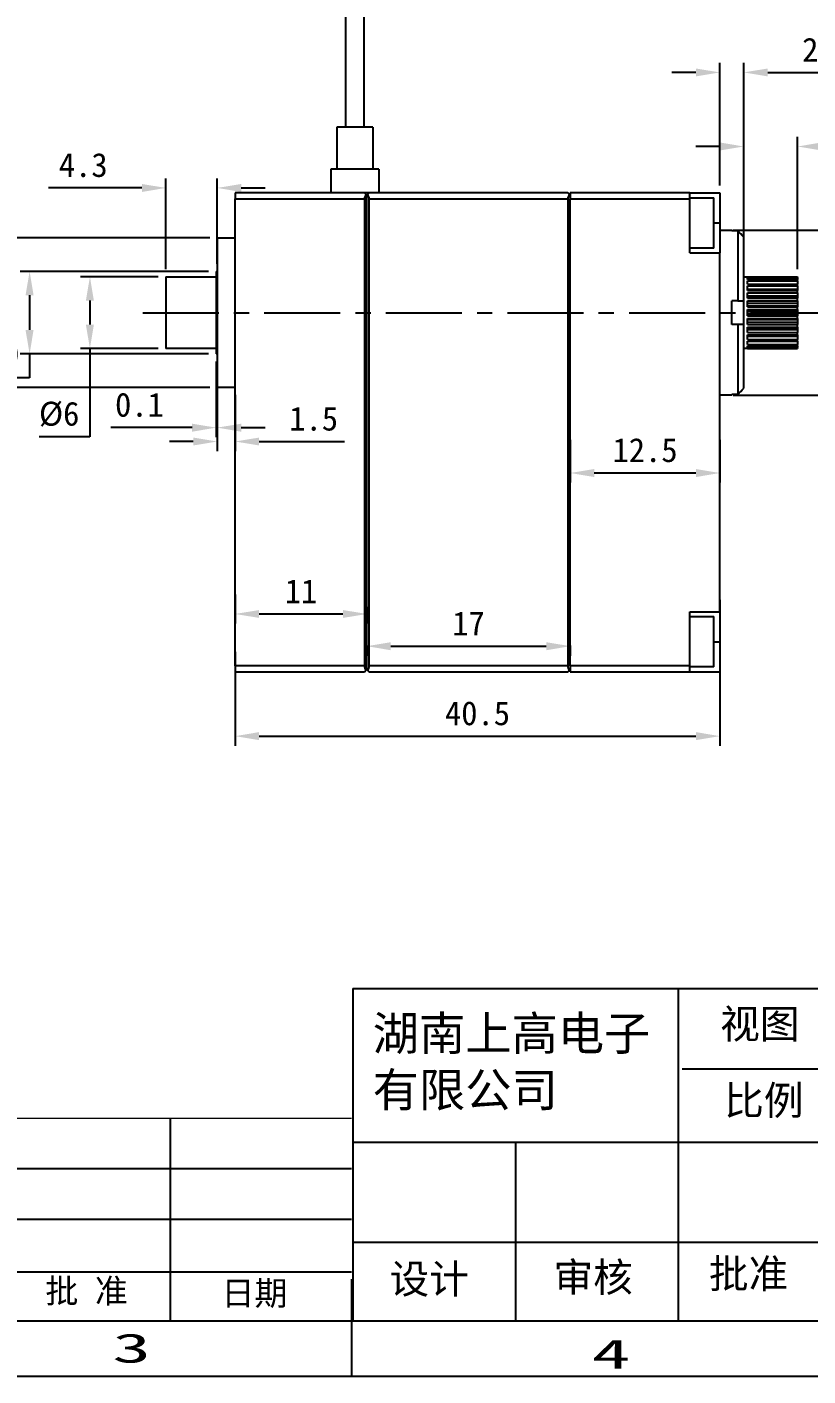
# Model space of a CAD drawing. Header units: millimetres. Extents: x 453 to 694, y 48 to 218.
# Drawn here: x 546.4 to 611.7, y 48.3 to 161 of the extents above; entities that cross this region are included whole.
import ezdxf
from ezdxf.enums import TextEntityAlignment as Align

# ---------------------------------------------------------------- set-up
doc = ezdxf.new("R2010")
doc.units = ezdxf.units.MM
doc.header["$PDSIZE"] = -1
doc.linetypes.add('CENTER', pattern=[10.16, 6.35, -1.27, 1.27, -1.27])
doc.layers.add('中心线', color=6, linetype='CENTER')
doc.layers.add('标注', color=5, linetype='Continuous')
doc.styles.add('style1', font='', dxfattribs={"height": 3.5})
doc.styles.get('style1').set_extended_font_data('FangSong_GB2312')
doc.dimstyles.new('副本 Standard', dxfattribs={"dimtxt": 2, "dimasz": 2, "dimexe": 0.8, "dimexo": 0.625, "dimgap": 0.9, "dimtad": 1, "dimtih": 1, "dimtoh": 1, "dimdsep": 46, "dimtxsty": 'Standard', "dimcen": 0.09, "dimclrd": 5, "dimclre": 5, "dimadec": 3, "dimazin": 2, "dimtfac": 1, "dimtdec": 4, "dimtofl": 0, "dimtmove": 0, "dimatfit": 3, "dimfxl": 0, "dimtolj": 1, "dimtzin": 0, "dimarcsym": 0})

# ---------------------------------------------------------------- blocks, each defined once
blk = doc.blocks.new('*D118')
at = {"layer": 'Defpoints', "color": 0}
for p in [(562.32, 147.57), (558.02, 140.15), (562.32, 140.6)]:
    blk.add_point(p, dxfattribs=at)
at = {"layer": '标注', "color": 5, "lineweight": -2}
for p, q in [((558.02, 140.77), (558.02, 148.37)), ((562.32, 141.22), (562.32, 148.37)), ((556.02, 147.57), (548.22, 147.57)), ((564.32, 147.57), (566.32, 147.57))]:
    blk.add_line(p, q, dxfattribs=at)
at = {"layer": '标注', "color": 5}
for points in [[(556.02, 147.9), (556.02, 147.23), (558.02, 147.57)], [(564.32, 147.9), (564.32, 147.23), (562.32, 147.57)]]:
    blk.add_solid(points, dxfattribs=at)
at = {"layer": '标注', "color": 0, "insert": (551.12, 149.47), "char_height": 2, "attachment_point": 5}
blk.add_mtext('\\A1;4.3', dxfattribs=at)
blk = doc.blocks.new('*D119')
at = {"layer": 'Defpoints', "color": 0}
for p in [(562.22, 133.7), (562.32, 133.7), (562.32, 127.54)]:
    blk.add_point(p, dxfattribs=at)
at = {"layer": '标注', "color": 5, "lineweight": -2}
for p, q in [((562.22, 133.07), (562.22, 126.74)), ((562.32, 133.07), (562.32, 126.74)), ((560.22, 127.54), (553.42, 127.54)), ((564.32, 127.54), (566.32, 127.54))]:
    blk.add_line(p, q, dxfattribs=at)
at = {"layer": '标注', "color": 5}
for points in [[(560.22, 127.87), (560.22, 127.2), (562.22, 127.54)], [(564.32, 127.87), (564.32, 127.2), (562.32, 127.54)]]:
    blk.add_solid(points, dxfattribs=at)
at = {"layer": '标注', "color": 0, "insert": (555.82, 129.44), "char_height": 2, "attachment_point": 5}
blk.add_mtext('\\A1;0.1', dxfattribs=at)
blk = doc.blocks.new('*D120')
at = {"layer": 'Defpoints', "color": 0}
for p in [(562.32, 130.9), (563.82, 130.9), (563.82, 126.38)]:
    blk.add_point(p, dxfattribs=at)
at = {"layer": '标注', "color": 5, "lineweight": -2}
for p, q in [((562.32, 130.27), (562.32, 125.58)), ((563.82, 130.27), (563.82, 125.58)), ((560.32, 126.38), (558.32, 126.38)), ((565.82, 126.38), (572.95, 126.38))]:
    blk.add_line(p, q, dxfattribs=at)
at = {"layer": '标注', "color": 5}
for points in [[(560.32, 126.71), (560.32, 126.05), (562.32, 126.38)], [(565.82, 126.71), (565.82, 126.05), (563.82, 126.38)]]:
    blk.add_solid(points, dxfattribs=at)
at = {"layer": '标注', "color": 0, "insert": (570.38, 128.28), "char_height": 2, "attachment_point": 5}
blk.add_mtext('\\A1;1.5', dxfattribs=at)
blk = doc.blocks.new('*D121')
at = {"layer": 'Defpoints', "color": 0}
for p in [(558.02, 140.15), (551.68, 134.15), (558.02, 134.15)]:
    blk.add_point(p, dxfattribs=at)
at = {"layer": '标注', "color": 5, "lineweight": -2}
for p, q in [((557.39, 140.15), (550.88, 140.15)), ((551.68, 138.15), (551.68, 136.15)), ((557.39, 134.15), (550.88, 134.15)), ((551.68, 134.15), (551.68, 126.76)), ((551.68, 126.76), (547.44, 126.76))]:
    blk.add_line(p, q, dxfattribs=at)
at = {"layer": '标注', "color": 5}
for points in [[(551.34, 138.15), (552.01, 138.15), (551.68, 140.15)], [(551.34, 136.15), (552.01, 136.15), (551.68, 134.15)]]:
    blk.add_solid(points, dxfattribs=at)
at = {"layer": '标注', "color": 0, "insert": (549.11, 128.66), "char_height": 2, "attachment_point": 5}
blk.add_mtext('\\A1;%%C6', dxfattribs=at)
blk = doc.blocks.new('*D122')
at = {"layer": 'Defpoints', "color": 0}
for p in [(562.22, 140.6), (546.64, 133.7), (562.22, 133.7)]:
    blk.add_point(p, dxfattribs=at)
at = {"layer": '标注', "color": 5, "lineweight": -2}
for p, q in [((561.59, 140.6), (545.84, 140.6)), ((546.64, 138.6), (546.64, 135.7)), ((561.59, 133.7), (545.84, 133.7)), ((546.64, 133.7), (546.64, 131.7)), ((546.64, 131.7), (539.74, 131.7))]:
    blk.add_line(p, q, dxfattribs=at)
at = {"layer": '标注', "color": 5}
for points in [[(546.3, 138.6), (546.97, 138.6), (546.64, 140.6)], [(546.3, 135.7), (546.97, 135.7), (546.64, 133.7)]]:
    blk.add_solid(points, dxfattribs=at)
at = {"layer": '标注', "color": 0, "insert": (542.74, 133.6), "char_height": 2, "attachment_point": 5}
blk.add_mtext('\\A1;%%C6.9', dxfattribs=at)
blk = doc.blocks.new('*D123')
at = {"layer": 'Defpoints', "color": 0}
for p in [(562.32, 143.4), (536.18, 130.9), (562.32, 130.9)]:
    blk.add_point(p, dxfattribs=at)
at = {"layer": '标注', "color": 5, "lineweight": -2}
for p, q in [((561.69, 143.4), (535.38, 143.4)), ((536.18, 141.4), (536.18, 139.05)), ((536.18, 132.9), (536.18, 135.25)), ((561.69, 130.9), (535.38, 130.9))]:
    blk.add_line(p, q, dxfattribs=at)
at = {"layer": '标注', "color": 5}
for points in [[(535.84, 141.4), (536.51, 141.4), (536.18, 143.4)], [(535.84, 132.9), (536.51, 132.9), (536.18, 130.9)]]:
    blk.add_solid(points, dxfattribs=at)
at = {"layer": '标注', "color": 0, "insert": (536.18, 137.15), "char_height": 2, "attachment_point": 5}
blk.add_mtext('\\A1;%%C12.5', dxfattribs=at)
blk = doc.blocks.new('*D124')
at = {"layer": 'Defpoints', "color": 0}
for p in [(604.32, 113.76), (563.82, 109.45), (604.32, 101.76)]:
    blk.add_point(p, dxfattribs=at)
at = {"layer": '标注', "color": 5, "lineweight": -2}
for p, q in [((604.32, 113.14), (604.32, 100.96)), ((563.82, 108.82), (563.82, 100.96)), ((565.82, 101.76), (602.32, 101.76))]:
    blk.add_line(p, q, dxfattribs=at)
at = {"layer": '标注', "color": 5}
for points in [[(565.82, 102.1), (565.82, 101.43), (563.82, 101.76)], [(602.32, 102.1), (602.32, 101.43), (604.32, 101.76)]]:
    blk.add_solid(points, dxfattribs=at)
at = {"layer": '标注', "color": 0, "insert": (584.07, 103.66), "char_height": 2, "attachment_point": 5}
blk.add_mtext('\\A1;40.5', dxfattribs=at)
blk = doc.blocks.new('*D125')
at = {"layer": 'Defpoints', "color": 0}
for p in [(563.82, 114.23), (574.82, 113.19), (574.82, 111.97)]:
    blk.add_point(p, dxfattribs=at)
at = {"layer": '标注', "color": 5, "lineweight": -2}
for p, q in [((563.82, 113.6), (563.82, 111.17)), ((565.82, 111.97), (572.82, 111.97)), ((574.82, 112.57), (574.82, 111.17))]:
    blk.add_line(p, q, dxfattribs=at)
at = {"layer": '标注', "color": 5}
for points in [[(565.82, 112.3), (565.82, 111.64), (563.82, 111.97)], [(572.82, 112.3), (572.82, 111.64), (574.82, 111.97)]]:
    blk.add_solid(points, dxfattribs=at)
at = {"layer": '标注', "color": 0, "insert": (569.32, 113.87), "char_height": 2, "attachment_point": 5}
blk.add_mtext('\\A1;11', dxfattribs=at)
blk = doc.blocks.new('*D126')
at = {"layer": 'Defpoints', "color": 0}
for p in [(574.82, 109.97), (591.82, 109.97), (591.82, 109.28)]:
    blk.add_point(p, dxfattribs=at)
at = {"layer": '标注', "color": 5, "lineweight": -2}
for p, q in [((574.82, 109.34), (574.82, 108.48)), ((591.82, 109.34), (591.82, 108.48)), ((576.82, 109.28), (589.82, 109.28))]:
    blk.add_line(p, q, dxfattribs=at)
at = {"layer": '标注', "color": 5}
for points in [[(576.82, 109.61), (576.82, 108.94), (574.82, 109.28)], [(589.82, 109.61), (589.82, 108.94), (591.82, 109.28)]]:
    blk.add_solid(points, dxfattribs=at)
at = {"layer": '标注', "color": 0, "insert": (583.32, 111.18), "char_height": 2, "attachment_point": 5}
blk.add_mtext('\\A1;17', dxfattribs=at)
blk = doc.blocks.new('*D127')
at = {"layer": 'Defpoints', "color": 0}
for p in [(591.82, 127.15), (604.32, 127.15), (604.32, 123.75)]:
    blk.add_point(p, dxfattribs=at)
at = {"layer": '标注', "color": 5, "lineweight": -2}
for p, q in [((591.82, 126.52), (591.82, 122.95)), ((604.32, 126.52), (604.32, 122.95)), ((593.82, 123.75), (602.32, 123.75))]:
    blk.add_line(p, q, dxfattribs=at)
at = {"layer": '标注', "color": 5}
for points in [[(593.82, 124.08), (593.82, 123.41), (591.82, 123.75)], [(602.32, 124.08), (602.32, 123.41), (604.32, 123.75)]]:
    blk.add_solid(points, dxfattribs=at)
at = {"layer": '标注', "color": 0, "insert": (598.07, 125.65), "char_height": 2, "attachment_point": 5}
blk.add_mtext('\\A1;12.5', dxfattribs=at)
blk = doc.blocks.new('*D128')
at = {"layer": 'Defpoints', "color": 0}
for p in [(606.32, 157.22), (604.32, 147.15), (606.32, 143.47)]:
    blk.add_point(p, dxfattribs=at)
at = {"layer": '标注', "color": 5, "lineweight": -2}
for p, q in [((604.32, 147.77), (604.32, 158.02)), ((606.32, 144.09), (606.32, 158.02)), ((602.32, 157.22), (600.32, 157.22)), ((608.32, 157.22), (613.45, 157.22))]:
    blk.add_line(p, q, dxfattribs=at)
at = {"layer": '标注', "color": 5}
for points in [[(602.32, 157.55), (602.32, 156.89), (604.32, 157.22)], [(608.32, 157.55), (608.32, 156.89), (606.32, 157.22)]]:
    blk.add_solid(points, dxfattribs=at)
at = {"layer": '标注', "color": 0, "insert": (611.88, 159.12), "char_height": 2, "attachment_point": 5}
blk.add_mtext('\\A1;2', dxfattribs=at)
blk = doc.blocks.new('*D129')
at = {"layer": 'Defpoints', "color": 0}
for p in [(606.32, 151.03), (606.32, 141.68), (610.82, 140.15)]:
    blk.add_point(p, dxfattribs=at)
at = {"layer": '标注', "color": 5, "lineweight": -2}
for p, q in [((606.32, 142.3), (606.32, 151.83)), ((610.82, 140.77), (610.82, 151.83)), ((604.32, 151.03), (602.32, 151.03)), ((612.82, 151.03), (620.62, 151.03))]:
    blk.add_line(p, q, dxfattribs=at)
at = {"layer": '标注', "color": 5}
for points in [[(604.32, 151.37), (604.32, 150.7), (606.32, 151.03)], [(612.82, 151.37), (612.82, 150.7), (610.82, 151.03)]]:
    blk.add_solid(points, dxfattribs=at)
at = {"layer": '标注', "color": 0, "insert": (617.72, 152.93), "char_height": 2, "attachment_point": 5}
blk.add_mtext('\\A1;4.5', dxfattribs=at)
blk = doc.blocks.new('*D130')
at = {"layer": 'Defpoints', "color": 0}
for p in [(604.82, 144.05), (604.82, 130.25), (621.04, 130.25)]:
    blk.add_point(p, dxfattribs=at)
at = {"layer": '标注', "color": 5, "lineweight": -2}
for p, q in [((605.44, 144.05), (621.84, 144.05)), ((621.04, 142.05), (621.04, 139.05)), ((621.04, 132.25), (621.04, 135.25)), ((605.44, 130.25), (621.84, 130.25))]:
    blk.add_line(p, q, dxfattribs=at)
at = {"layer": '标注', "color": 5}
for points in [[(620.71, 142.05), (621.38, 142.05), (621.04, 144.05)], [(620.71, 132.25), (621.38, 132.25), (621.04, 130.25)]]:
    blk.add_solid(points, dxfattribs=at)
at = {"layer": '标注', "color": 0, "insert": (621.04, 137.15), "char_height": 2, "attachment_point": 5}
blk.add_mtext('\\A1;%%C13.8', dxfattribs=at)

msp = doc.modelspace()

# ---------------------------------------------------------------- linework, layer by layer
at = {"color": 7, "linetype": 'Continuous', "lineweight": 25}
for p, q in [((573.068, 152.646), (573.068, 168.208)), ((574.568, 168.208), (574.568, 152.646)), ((575.318, 152.646), (572.318, 152.646)), ((572.318, 152.646), (572.318, 149.146)), ((575.318, 152.646), (575.318, 149.146)), ((575.818, 149.146), (571.818, 149.146)), ((571.818, 149.146), (571.818, 147.146)), ((575.818, 149.146), (575.818, 147.146)), ((574.618, 147.146), (563.818, 147.146)), ((563.818, 147.146), (563.818, 146.646)), ((563.818, 146.646), (574.618, 146.646)), ((563.818, 107.646), (563.818, 146.646)), ((574.764, 146.999), (574.618, 147.146)), ((575.018, 147.146), (574.618, 147.146)), ((574.618, 146.646), (574.618, 107.646)), ((574.818, 146.946), (574.764, 146.999)), ((574.818, 146.946), (574.871, 146.999)), ((574.818, 107.346), (574.818, 146.946)), ((575.018, 147.146), (574.871, 146.999)), ((591.618, 147.146), (575.018, 147.146)), ((575.018, 146.646), (591.618, 146.646)), ((575.018, 107.646), (575.018, 146.646)), ((591.764, 146.999), (591.618, 147.146)), ((591.618, 146.646), (591.618, 107.646)), ((591.818, 146.946), (591.764, 146.999)), ((601.818, 147.146), (591.818, 147.146)), ((591.818, 147.146), (591.818, 146.646)), ((591.818, 146.646), (601.818, 146.646)), ((591.818, 107.646), (591.818, 146.646)), ((601.818, 146.646), (601.818, 147.146)), ((601.818, 147.146), (604.318, 147.146)), ((601.818, 146.746), (603.818, 146.746)), ((601.818, 142.146), (601.818, 146.646)), ((603.818, 142.546), (603.818, 146.746)), ((604.318, 147.146), (604.318, 144.646)), ((604.318, 144.646), (604.318, 142.146)), ((562.318, 143.396), (563.818, 143.396)), ((562.318, 143.396), (562.318, 130.896)), ((604.318, 144.046), (605.318, 144.046)), ((605.318, 143.973), (605.318, 144.046)), ((605.818, 143.973), (605.318, 143.973)), ((605.818, 143.973), (605.818, 138.146)), ((606.318, 138.146), (606.318, 143.467)), ((603.818, 142.546), (601.818, 142.546)), ((601.818, 142.146), (604.318, 142.146)), ((604.318, 112.146), (604.318, 142.146)), ((558.018, 140.146), (562.218, 140.146)), ((558.018, 140.146), (558.018, 134.146)), ((562.218, 140.596), (562.318, 140.596)), ((562.218, 140.596), (562.218, 133.696)), ((606.318, 140.146), (606.618, 140.146)), ((606.618, 140.113), (606.618, 140.146)), ((606.618, 140.145), (610.818, 140.145)), ((606.618, 140.113), (610.818, 140.113)), ((606.618, 139.909), (606.618, 140.068)), ((606.618, 140.068), (610.818, 140.068)), ((606.618, 139.909), (610.818, 139.909)), ((606.618, 139.532), (606.618, 139.807)), ((606.618, 139.807), (610.818, 139.807)), ((610.818, 140.145), (610.818, 140.113)), ((610.818, 140.068), (610.818, 140.113)), ((610.818, 140.068), (610.818, 139.909)), ((610.818, 139.807), (610.818, 139.909)), ((610.818, 139.807), (610.818, 139.532)), ((606.618, 139.532), (610.818, 139.532)), ((606.618, 139.005), (606.618, 139.379)), ((606.618, 139.379), (610.818, 139.379)), ((606.618, 139.104), (610.818, 139.104)), ((606.618, 139.005), (610.818, 139.005)), ((606.618, 138.361), (606.618, 138.811)), ((606.618, 138.811), (610.818, 138.811)), ((610.818, 139.379), (610.818, 139.532)), ((610.818, 139.379), (610.818, 139.104)), ((610.818, 139.104), (610.818, 139.005)), ((610.818, 138.811), (610.818, 139.005)), ((610.818, 138.811), (610.818, 138.562)), ((605.318, 136.146), (605.318, 138.146)), ((605.818, 138.146), (605.318, 138.146)), ((606.318, 136.146), (606.318, 138.146)), ((606.618, 138.562), (610.818, 138.562)), ((606.618, 138.378), (610.818, 138.378)), ((606.618, 138.361), (610.818, 138.361)), ((606.618, 137.641), (606.618, 138.138)), ((606.618, 138.138), (610.818, 138.138)), ((606.618, 137.931), (610.818, 137.931)), ((606.618, 137.727), (610.818, 137.727)), ((606.618, 137.641), (610.818, 137.641)), ((610.818, 138.562), (610.818, 138.378)), ((610.818, 138.378), (610.818, 138.361)), ((610.818, 138.138), (610.818, 138.361)), ((610.818, 138.138), (610.818, 137.931)), ((610.818, 137.931), (610.818, 137.727)), ((610.818, 137.727), (610.818, 137.641)), ((610.818, 137.403), (610.818, 137.641)), ((606.618, 136.889), (606.618, 137.403)), ((606.618, 137.403), (610.818, 137.403)), ((606.618, 137.251), (610.818, 137.251)), ((606.618, 137.041), (610.818, 137.041)), ((606.618, 136.889), (610.818, 136.889)), ((606.618, 136.154), (606.618, 136.651)), ((606.618, 136.651), (610.818, 136.651)), ((606.618, 136.564), (610.818, 136.564)), ((610.818, 137.403), (610.818, 137.251)), ((610.818, 137.251), (610.818, 137.041)), ((610.818, 137.041), (610.818, 136.889)), ((610.818, 136.651), (610.818, 136.889)), ((610.818, 136.651), (610.818, 136.564)), ((610.818, 136.564), (610.818, 136.361)), ((605.818, 136.146), (605.318, 136.146)), ((605.818, 136.146), (605.818, 130.319)), ((606.318, 130.825), (606.318, 136.146)), ((606.618, 136.361), (610.818, 136.361)), ((606.618, 136.154), (610.818, 136.154)), ((606.618, 135.481), (606.618, 135.931)), ((606.618, 135.931), (610.818, 135.931)), ((606.618, 135.914), (610.818, 135.914)), ((606.618, 135.73), (610.818, 135.73)), ((606.618, 135.481), (610.818, 135.481)), ((606.618, 134.913), (606.618, 135.287)), ((606.618, 135.287), (610.818, 135.287)), ((610.818, 136.361), (610.818, 136.154)), ((610.818, 135.931), (610.818, 136.154)), ((610.818, 135.931), (610.818, 135.914)), ((610.818, 135.914), (610.818, 135.73)), ((610.818, 135.73), (610.818, 135.481)), ((610.818, 135.287), (610.818, 135.481)), ((610.818, 135.287), (610.818, 135.188)), ((562.218, 134.146), (558.018, 134.146)), ((606.618, 134.146), (606.318, 134.146)), ((606.618, 135.188), (610.818, 135.188)), ((606.618, 134.913), (610.818, 134.913)), ((606.618, 134.485), (606.618, 134.76)), ((606.618, 134.76), (610.818, 134.76)), ((606.618, 134.485), (610.818, 134.485)), ((606.618, 134.224), (606.618, 134.383)), ((606.618, 134.383), (610.818, 134.383)), ((606.618, 134.224), (610.818, 134.224)), ((606.618, 134.146), (606.618, 134.179)), ((606.618, 134.179), (610.818, 134.179)), ((606.618, 134.147), (610.818, 134.147)), ((610.818, 135.188), (610.818, 134.913)), ((610.818, 134.76), (610.818, 134.913)), ((610.818, 134.76), (610.818, 134.485)), ((610.818, 134.383), (610.818, 134.485)), ((610.818, 134.383), (610.818, 134.224)), ((610.818, 134.179), (610.818, 134.224)), ((610.818, 134.179), (610.818, 134.147)), ((562.318, 133.696), (562.218, 133.696)), ((563.818, 130.896), (562.318, 130.896)), ((605.318, 130.246), (604.318, 130.246)), ((605.318, 130.246), (605.318, 130.319)), ((605.818, 130.319), (605.318, 130.319)), ((601.818, 107.646), (601.818, 112.146)), ((601.818, 112.146), (604.318, 112.146)), ((601.818, 111.746), (603.818, 111.746)), ((603.818, 107.546), (603.818, 111.746)), ((604.318, 112.146), (604.318, 109.646)), ((604.318, 109.646), (604.318, 107.146)), ((574.618, 107.646), (563.818, 107.646)), ((563.818, 107.646), (563.818, 107.146)), ((563.818, 107.146), (574.618, 107.146)), ((574.618, 107.146), (574.764, 107.292)), ((574.764, 107.292), (574.818, 107.346)), ((574.818, 107.346), (574.871, 107.292)), ((574.871, 107.292), (575.018, 107.146)), ((591.618, 107.646), (575.018, 107.646)), ((575.018, 107.146), (591.618, 107.146)), ((591.618, 107.146), (591.764, 107.292)), ((591.818, 107.346), (591.764, 107.292)), ((601.818, 107.646), (591.818, 107.646)), ((591.818, 107.646), (591.818, 107.146)), ((591.818, 107.146), (601.818, 107.146)), ((601.818, 107.146), (601.818, 107.646)), ((603.818, 107.546), (601.818, 107.546)), ((601.818, 107.146), (604.318, 107.146))]:
    msp.add_line(p, q, dxfattribs=at)
at = {"color": 8, "linetype": 'Continuous', "lineweight": 25}
for p, q in [((603.818, 144.646), (604.318, 144.646)), ((603.818, 109.646), (604.318, 109.646))]:
    msp.add_line(p, q, dxfattribs=at)
at = {"color": 5, "linetype": 'Continuous'}
for p, q in [((573.641, 80.669), (608.433, 80.669)), ((600.835, 80.669), (600.835, 52.915)), ((608.433, 80.669), (685.672, 80.669)), ((601.178, 73.956), (632.885, 73.956)), ((558.374, 69.843), (558.374, 52.915)), ((573.641, 67.846), (632.885, 67.846)), ((587.238, 67.846), (587.238, 52.915)), ((459.221, 65.644), (573.541, 65.644)), ((459.221, 61.401), (573.541, 61.401)), ((573.641, 59.486), (685.672, 59.486)), ((459.321, 57.004), (573.541, 57.004)), ((573.579, 48.296), (573.579, 56.389)), ((453.393, 48.296), (693.766, 48.296))]:
    msp.add_line(p, q, dxfattribs=at)
at = {"color": 7, "linetype": 'Continuous'}
for p, q in [((573.641, 80.669), (573.641, 52.915)), ((459.321, 52.915), (685.672, 52.915))]:
    msp.add_line(p, q, dxfattribs=at)
msp.add_line((520.375, 52.915), (573.226, 52.915))
at = {"color": 7, "linetype": 'Continuous', "lineweight": 25}
for centre, start, end in [((575.118, 146.646), 135, 180), ((574.518, 146.646), 0, 45), ((592.118, 146.646), 135, 180), ((575.118, 107.646), 180, 225), ((574.518, 107.646), 315, 0), ((592.118, 107.646), 180, 225)]:
    msp.add_arc(centre, 0.5, start, end, dxfattribs=at)
for points in [[(606.318, 143.467), (606.151, 143.636), (605.984, 143.805), (605.818, 143.973)], [(605.818, 138.146), (605.984, 138.146), (606.151, 138.146), (606.318, 138.146)], [(606.318, 136.146), (606.151, 136.146), (605.984, 136.146), (605.818, 136.146)], [(605.818, 130.319), (605.984, 130.487), (606.151, 130.656), (606.318, 130.825)]]:
    msp.add_open_spline(points, degree=3, dxfattribs=at)
at = {"layer": '中心线'}
msp.add_line((556.093, 137.146), (616.382, 137.146), dxfattribs=at)
at = {"layer": '标注', "color": 0, "lineweight": 13}
msp.add_line((459.221, 69.843), (573.541, 69.843), dxfattribs=at)

# ---------------------------------------------------------------- texts
at = {"color": 5, "linetype": 'Continuous', "width": 1.99836}
for s, p, p2 in [('3', (553.548, 49.413), (556.786, 49.413)), ('4', (593.61, 48.922), (596.848, 48.922))]:
    msp.add_text(s, height=2.43, dxfattribs=at).set_placement(p, p2, align=Align.FIT)
at = {"color": 0, "lineweight": 13, "width": 12.97507, "attachment_point": 1, "style": 'style1'}
for s, insert, char_height in [('{\\fSimSun|b0|i0|c134|p2;视图}', (604.346, 78.93), 2.43), ('比例', (604.685, 72.54), 2.43), ('{\\H1.2x;设计}', (576.714, 57.624), 2.025), ('{\\H1.2x;审核}', (590.421, 57.768), 2.025), ('{\\fSimSun|b0|i0|c134|p2;\\H1.2x;批准}', (603.406, 58.061), 2.025), ('批 准', (547.95, 56.42), 2.025), ('日期', (562.666, 56.231), 2.025)]:
    msp.add_mtext(s, dxfattribs=dict(at, insert=insert, char_height=char_height))
at = {"layer": '标注', "color": 0, "lineweight": 13, "insert": (575.309, 78.349), "char_height": 2.835, "width": 25.32269, "attachment_point": 1}
msp.add_mtext('{\\fSimSun|b0|i0|c134|p2;湖南上高电子 有限公司}', dxfattribs=at)

# ---------------------------------------------------------------- dimensions: what is measured, and where the dimension line sits
at = {"layer": '标注', "color": 0}
for base, p1, p2, picture, middle in [((606.318, 157.22), (604.318, 147.146), (606.318, 143.467), '*D128', (611.884, 159.12)), ((563.818, 126.379), (562.318, 130.896), (563.818, 130.896), '*D120', (570.384, 128.279)), ((604.318, 123.748), (591.818, 127.146), (604.318, 127.146), '*D127', (598.068, 125.648)), ((574.818, 111.969), (563.818, 114.228), (574.818, 113.194), '*D125', (569.318, 113.869)), ((591.818, 109.276), (574.818, 109.969), (591.818, 109.969), '*D126', (583.318, 111.176))]:
    dim = msp.add_linear_dim(base=base, p1=p1, p2=p2, dimstyle='副本 Standard', dxfattribs=at)
    dim.commit()
    dim.dimension.update_dxf_attribs({"geometry": picture, "text_midpoint": middle})
for base, p1, p2, picture, middle in [((606.318, 151.032), (610.818, 140.145), (606.318, 141.676), '*D129', (617.718, 151.032)), ((562.318, 147.567), (558.018, 140.146), (562.318, 140.596), '*D118', (551.118, 147.567)), ((562.318, 127.538), (562.218, 133.696), (562.318, 133.696), '*D119', (555.818, 127.538)), ((604.318, 101.764), (563.818, 109.446), (604.318, 113.764), '*D124', (584.068, 101.764))]:
    dim = msp.add_linear_dim(base=base, p1=p1, p2=p2, dimstyle='副本 Standard', dxfattribs=at)
    dim.commit()
    dim.dimension.update_dxf_attribs({"geometry": picture, "text_midpoint": middle, "dimtype": 160})
for base, p1, p2, picture, middle in [((536.177, 130.896), (562.318, 143.396), (562.318, 130.896), '*D123', (536.177, 137.146)), ((546.637, 133.696), (562.218, 140.596), (562.218, 133.696), '*D122', (542.737, 133.596))]:
    dim = msp.add_linear_dim(base=base, p1=p1, p2=p2, angle=90, text='%%C<>', dimstyle='副本 Standard', dxfattribs=at)
    dim.commit()
    dim.dimension.update_dxf_attribs({"geometry": picture, "text_midpoint": middle})
for base, p1, p2, picture, middle in [((621.042, 130.246), (604.818, 144.046), (604.818, 130.246), '*D130', (621.042, 137.146)), ((551.678, 134.146), (558.018, 140.146), (558.018, 134.146), '*D121', (549.111, 126.757))]:
    dim = msp.add_linear_dim(base=base, p1=p1, p2=p2, angle=90, text='%%C<>', dimstyle='副本 Standard', dxfattribs=at)
    dim.commit()
    dim.dimension.update_dxf_attribs({"geometry": picture, "text_midpoint": middle, "dimtype": 160})

doc.saveas('drawing.dxf')
